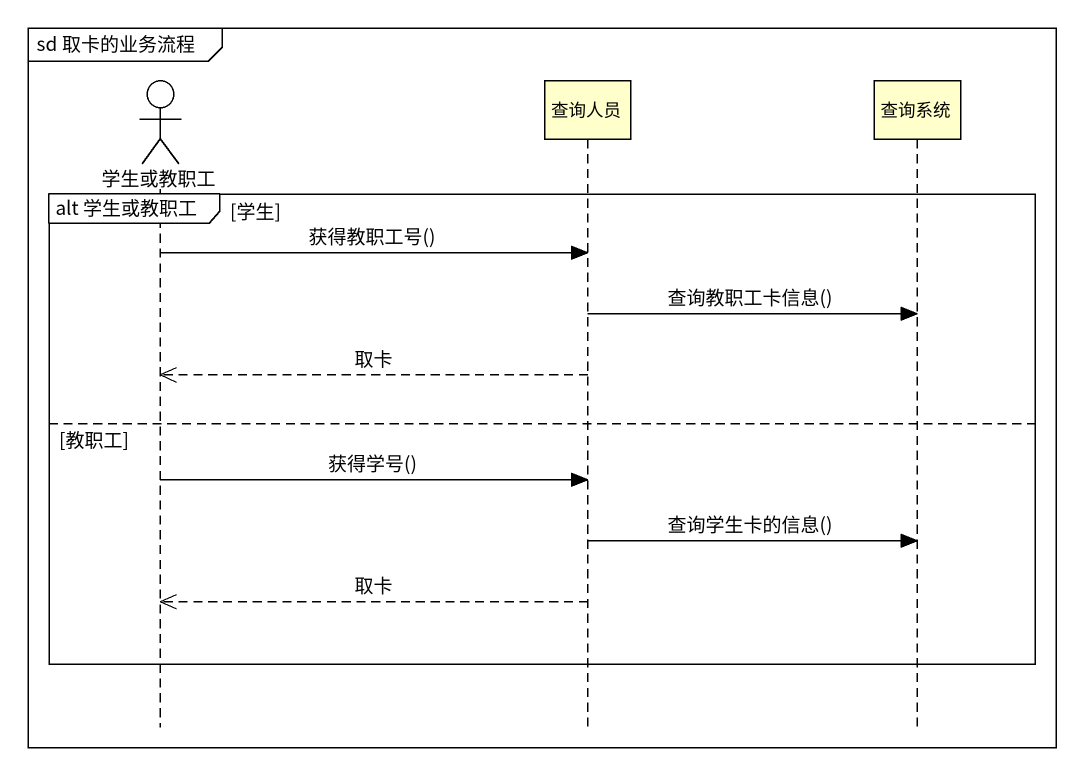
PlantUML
@startuml
mainframe sd 取卡的业务流程
hide footbox
actor 学生或教职工
participant 查询人员
participant 查询系统

group alt 学生或教职工 [学生]
  学生或教职工 -> 查询人员 : 获得教职工号()
  查询人员 -> 查询系统 : 查询教职工卡信息()
  查询人员 -->> 学生或教职工 : 取卡
else 教职工
  学生或教职工 -> 查询人员 : 获得学号()
  查询人员 -> 查询系统 : 查询学生卡的信息()
  查询人员 -->> 学生或教职工 : 取卡
end
@enduml
